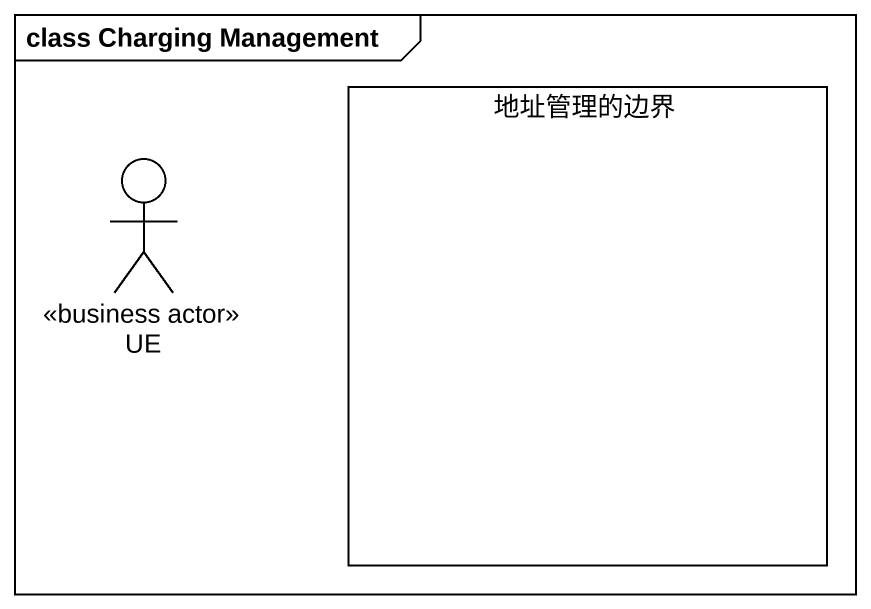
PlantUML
@startuml
mainframe class Charging Management
rectangle 地址管理的边界
actor UE <<business actor>>
@enduml
